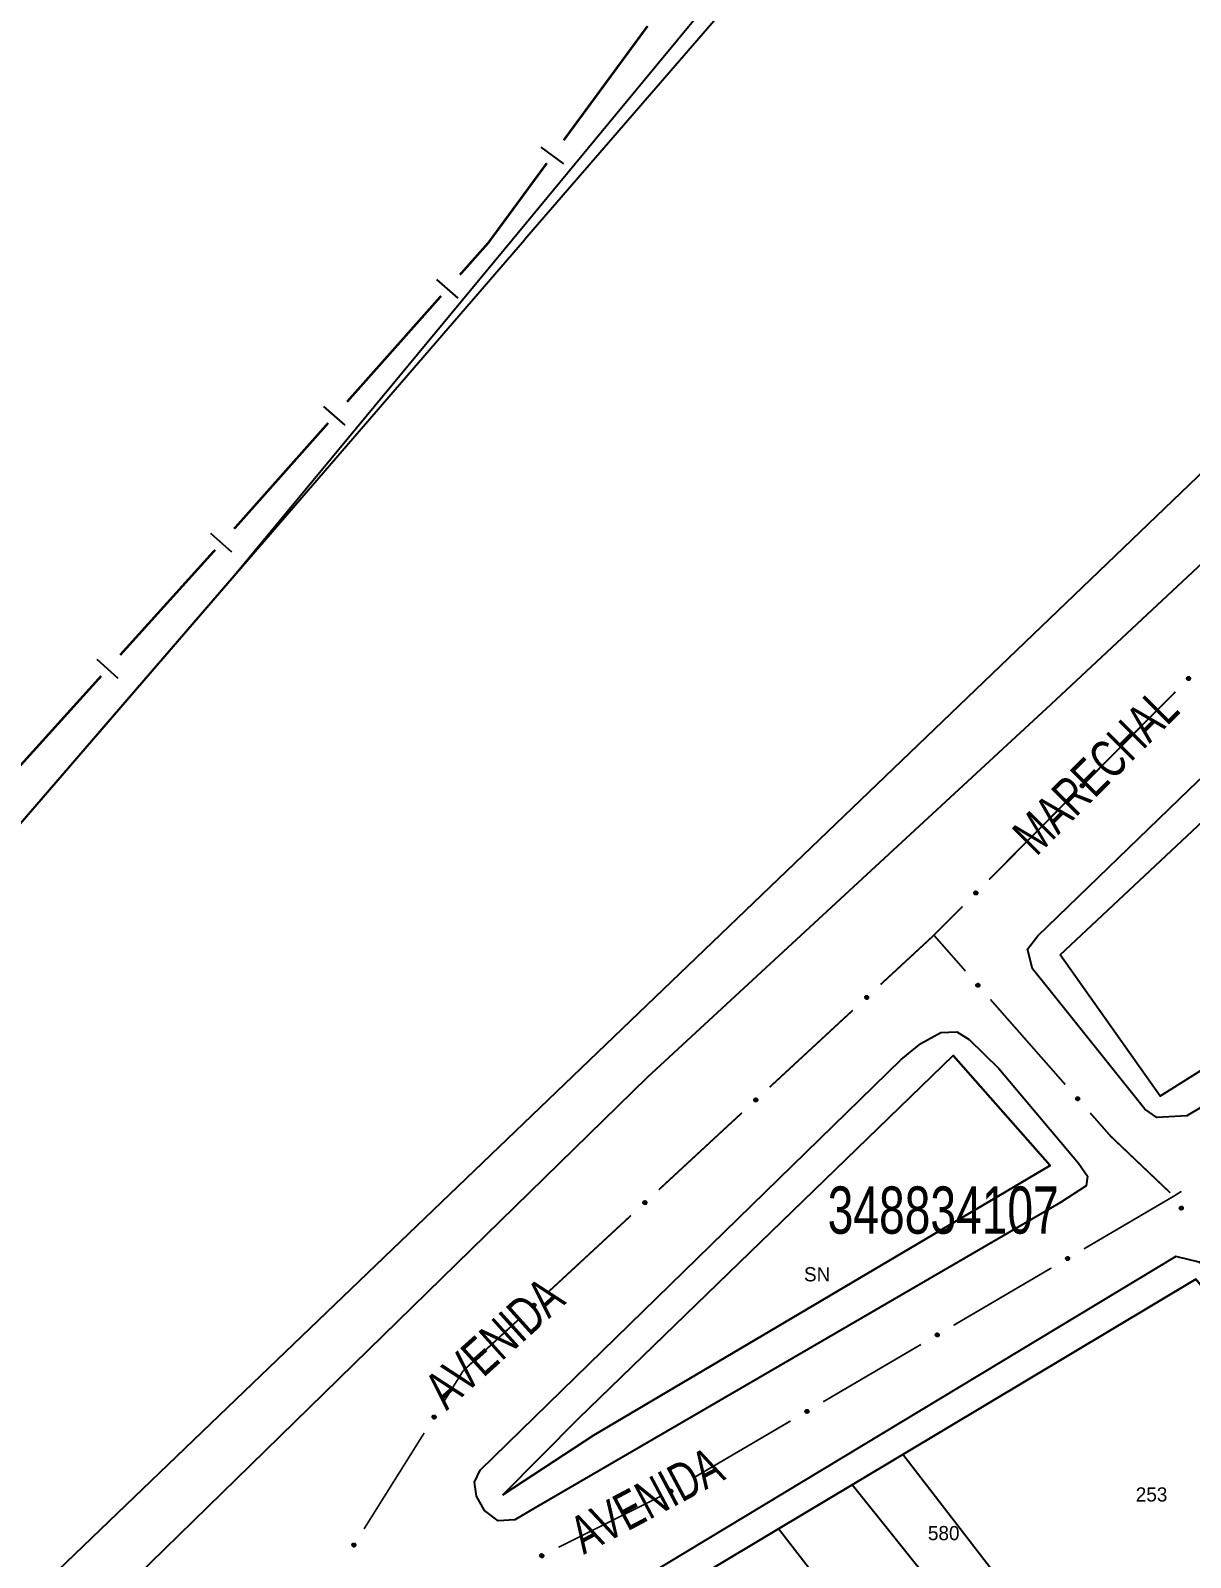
# Model space of a CAD drawing. Extents: x 199577 to 200882, y 4838726 to 4840156.
# Drawn here: x 199978.2 to 200101, y 4839758.1 to 4839919.8 of the extents above; entities that cross this region are included whole.
import ezdxf
from ezdxf.enums import TextEntityAlignment as Align

# ---------------------------------------------------------------- set-up
doc = ezdxf.new("R2010")
doc.units = 0
doc.header["$LTSCALE"] = 1.5
doc.header["$MEASUREMENT"] = 0
for name, color, linetype in [('CD_MALHA_LOTES', 7, 'CONTINUOUS'), ('CD_TXT_QUADRA', 2, 'CONTINUOUS'), ('LM-LIM-SETORES-BAIRROS', 250, 'CONTINUOUS'), ('RU-EMBARC-TRAPICHE', 7, 'CONTINUOUS'), ('RU-QUADRA', 210, 'CONTINUOUS'), ('SV-EIXO-RUA-PAV', 20, 'CONTINUOUS'), ('SV-RUA-PAVIM', 7, 'CONTINUOUS'), ('SV-TXT-RUA-PAV', 7, 'CONTINUOUS'), ('Th_NmrPorta', 1, 'CONTINUOUS')]:
    doc.layers.add(name, color=color, linetype=linetype)
doc.styles.add('ARIAL', font='ARIAL.SHX')

msp = doc.modelspace()

# ---------------------------------------------------------------- linework, layer by layer
at = {"layer": 'CD_MALHA_LOTES', "linetype": 'Continuous', "flags": 128}
for points in [[(200109.35, 4839994.51), (200029.2, 4839897.56)], [(200000, 4839774.82), (200127.91, 4839897.56)], [(200029.2, 4839897.56), (200000, 4839862.24)], [(200087.24, 4839821.88), (200168.02, 4839897.56)], [(200196.53, 4839897.56), (200210.02, 4839877.43), (200097.84, 4839806.9), (200087.24, 4839821.88)], [(200000, 4839862.24), (199937.53, 4839789.94), (199872.75, 4839722.23), (199845.1, 4839695.32)], [(200028.21, 4839764.67), (200036.24, 4839772.77), (200075.93, 4839811.21)], [(200075.93, 4839811.21), (200086.18, 4839799.55)], [(200086.18, 4839799.55), (200037.86, 4839771), (200028.21, 4839764.67)], [(200070.59, 4839768.97), (200101.62, 4839787.54), (200125.3, 4839758.87), (200096.21, 4839735.77)], [(199877.53, 4839658.95), (199894.68, 4839674.47), (199922.61, 4839700.51), (200000, 4839774.82)], [(200065.23, 4839765.76), (200070.59, 4839768.97)], [(200085.25, 4839749.97), (200070.59, 4839768.97)], [(200057.41, 4839761.08), (200065.23, 4839765.76)], [(200078.89, 4839748.69), (200065.23, 4839765.76)], [(200049.41, 4839756.29), (200057.41, 4839761.08)], [(200071.76, 4839742.57), (200057.41, 4839761.08)]]:
    msp.add_lwpolyline(points, dxfattribs=at)
at = {"layer": 'LM-LIM-SETORES-BAIRROS', "const_width": 0.25}
for points in [[(200034.670178, 4839908.131949), (200043.553219, 4839920.218785)], [(200026.68, 4839897.26), (200032.89357, 4839905.714582)], [(200023.685528, 4839893.890657), (200026.342736, 4839896.880514)], [(200026.342736, 4839896.880514), (200026.68, 4839897.26)], [(200011.728091, 4839880.436301), (200021.692621, 4839891.648265)], [(200000, 4839867.24), (200009.735185, 4839878.193908)], [(199999.768593, 4839866.983791), (200000, 4839867.24)], [(199987.703649, 4839853.625755), (199997.757769, 4839864.757452)], [(199975.638704, 4839840.26772), (199985.692825, 4839851.399416)]]:
    msp.add_lwpolyline(points, dxfattribs=at)
at = {"layer": 'LM-LIM-SETORES-BAIRROS'}
for points in [[(200034.694456, 4839905.632067), (200032.277089, 4839907.408675)], [(200023.47812, 4839891.399276), (200021.235727, 4839893.392182)], [(200011.520684, 4839877.944919), (200009.278291, 4839879.937825)], [(199999.541213, 4839864.494153), (199997.314874, 4839866.504977)], [(199987.476269, 4839851.136117), (199985.24993, 4839853.146941)]]:
    msp.add_lwpolyline(points, dxfattribs=at)
at = {"layer": 'RU-EMBARC-TRAPICHE', "linetype": 'Continuous'}
for points in [[(200130.612712, 4840024.220834, 3.11), (200121.37, 4840011.17, 3.11), (200052.88, 4839923.44, 3.21), (200030.53, 4839897.57, 3.21)], [(200000, 4839862.24, 3.21), (200030.53, 4839897.57, 3.21)], [(199780.34, 4839634.06, 3.55), (199832.51, 4839683.07, 3.55), (199872.75, 4839722.23, 3.48), (199937.53, 4839789.94, 3.57), (200000, 4839862.24, 3.57)]]:
    msp.add_polyline3d(points, dxfattribs=at)
at = {"layer": 'RU-QUADRA', "linetype": 'Continuous', "flags": 128}
msp.add_lwpolyline([(199664.32, 4839452.58), (199781.38, 4839565.17), (199877.53, 4839658.95), (199894.68, 4839674.47), (199922.61, 4839700.51), (200000, 4839774.82), (200127.91, 4839897.56), (200162.15, 4839930.41), (200156.67, 4839958.91), (200109.35, 4839994.51), (200029.2, 4839897.56), (200000, 4839862.24), (199937.53, 4839789.94), (199872.75, 4839722.23), (199845.1, 4839695.32), (199780.34, 4839634.06), (199772.91, 4839627.43), (199767.28, 4839621.55), (199762.32, 4839626.7), (199710.63, 4839577.87), (199702.93, 4839570.4), (199652.38, 4839522)], dxfattribs=at)
for points in [[(200087.24, 4839821.88), (200168.02, 4839897.56), (200185.54, 4839913.97), (200196.53, 4839897.56), (200210.02, 4839877.43), (200097.84, 4839806.9)], [(200028.21, 4839764.67), (200037.86, 4839771), (200086.18, 4839799.55), (200075.93, 4839811.21), (200036.24, 4839772.77)], [(200000, 4839718.35), (200016.29, 4839698.25), (200029.09, 4839682.46), (200041.25, 4839692.12), (200049.28, 4839698.49), (200058.94, 4839706.16), (200073.68, 4839717.88), (200084.34, 4839726.34), (200088.43, 4839729.59), (200091.94, 4839732.38), (200096.21, 4839735.77), (200125.3, 4839758.87), (200101.62, 4839787.54), (200070.59, 4839768.97), (200065.23, 4839765.76), (200057.41, 4839761.08), (200049.41, 4839756.29), (200040.39, 4839750.89), (200030.14, 4839744.76), (200019.82, 4839738.58), (200011.03, 4839733.32), (200002.78, 4839728.38), (200000, 4839726.72), (199995.43, 4839723.98)]]:
    msp.add_lwpolyline(points, close=True, dxfattribs=at)
at = {"layer": 'SV-EIXO-RUA-PAV', "const_width": 0.18}
for points in [[(200090.996029, 4839841.201143), (200099.447886, 4839849.719719)], [(200079.726888, 4839829.843043), (200088.178744, 4839838.361618)], [(200073.88, 4839823.95), (200076.909602, 4839827.003518)], [(200073.367235, 4839823.47561), (200073.88, 4839823.95)], [(200073.918418, 4839823.906308), (200073.88, 4839823.95)], [(200077.220046, 4839820.151411), (200073.918418, 4839823.906308)], [(200068.22895, 4839818.721872), (200073.367235, 4839823.47561)], [(200056.484299, 4839807.856184), (200065.292787, 4839816.00545)], [(200087.785257, 4839808.135741), (200079.861349, 4839817.147494)], [(200044.739647, 4839796.990497), (200053.548136, 4839805.139762)], [(200092.6, 4839802.66), (200090.42656, 4839805.131824)], [(200093.113533, 4839802.171837), (200092.6, 4839802.66)], [(200098.911794, 4839796.660016), (200093.113533, 4839802.171837)], [(200099.28, 4839796.31), (200089.761701, 4839790.728028)], [(200100.095628, 4839796.826983), (200099.28, 4839796.31)], [(200032.994996, 4839786.124809), (200041.803485, 4839794.274075)], [(200086.31127, 4839788.704535), (200075.959976, 4839782.634056)], [(200024.04, 4839777.84), (200030.058833, 4839783.408387)], [(200072.509545, 4839780.610563), (200062.158251, 4839774.540084)], [(200022.020923, 4839774.620305), (200023.614759, 4839777.161896)], [(200023.614759, 4839777.161896), (200024.04, 4839777.84)], [(200058.70782, 4839772.516591), (200048.356526, 4839766.446112)], [(200013.520461, 4839761.065152), (200019.895808, 4839771.231517)], [(200044.865375, 4839764.497687), (200034.132248, 4839759.131124)]]:
    msp.add_lwpolyline(points, dxfattribs=at)
at = {"layer": 'SV-EIXO-RUA-PAV'}
for points in [[(200100.677187, 4839851.115017), (200100.676302, 4839851.163917), (200100.685541, 4839851.206126), (200100.703379, 4839851.239112), (200100.726742, 4839851.264151), (200100.753529, 4839851.287075), (200100.785635, 4839851.304228), (200100.825487, 4839851.315373), (200100.874534, 4839851.316606), (200100.917151, 4839851.3043), (200100.950426, 4839851.288542), (200100.977938, 4839851.265683), (200100.999771, 4839851.239287), (200101.016486, 4839851.205348), (200101.027386, 4839851.164852), (200101.027432, 4839851.115503), (200101.018091, 4839851.074185), (200100.999999, 4839851.042732), (200100.976843, 4839851.01522), (200100.949215, 4839850.992144), (200100.917602, 4839850.975487), (200100.876809, 4839850.964586), (200100.828101, 4839850.965186), (200100.786785, 4839850.974033), (200100.755087, 4839850.991678), (200100.728513, 4839851.015085), (200100.705194, 4839851.041672), (200100.686607, 4839851.073228), (200100.677187, 4839851.115017)], [(200089.408045, 4839839.756917), (200089.40716, 4839839.805817), (200089.416399, 4839839.848026), (200089.434237, 4839839.881012), (200089.4576, 4839839.906051), (200089.484388, 4839839.928974), (200089.516494, 4839839.946128), (200089.556345, 4839839.957273), (200089.605393, 4839839.958505), (200089.648009, 4839839.946199), (200089.681284, 4839839.930441), (200089.708796, 4839839.907583), (200089.730629, 4839839.881187), (200089.747344, 4839839.847248), (200089.758245, 4839839.806752), (200089.75829, 4839839.757403), (200089.748949, 4839839.716085), (200089.730858, 4839839.684632), (200089.707702, 4839839.657119), (200089.680074, 4839839.634044), (200089.64846, 4839839.617387), (200089.607668, 4839839.606486), (200089.558959, 4839839.607086), (200089.517643, 4839839.615932), (200089.485945, 4839839.633577), (200089.459371, 4839839.656984), (200089.436052, 4839839.683572), (200089.417466, 4839839.715128), (200089.408045, 4839839.756917)], [(200078.138904, 4839828.398816), (200078.138018, 4839828.447717), (200078.147257, 4839828.489925), (200078.165095, 4839828.522911), (200078.188459, 4839828.54795), (200078.215246, 4839828.570874), (200078.247352, 4839828.588028), (200078.287203, 4839828.599173), (200078.336251, 4839828.600405), (200078.378867, 4839828.588099), (200078.412142, 4839828.572341), (200078.439654, 4839828.549482), (200078.461487, 4839828.523087), (200078.478203, 4839828.489147), (200078.489103, 4839828.448652), (200078.489148, 4839828.399302), (200078.479807, 4839828.357984), (200078.461716, 4839828.326532), (200078.43856, 4839828.299019), (200078.410932, 4839828.275943), (200078.379319, 4839828.259287), (200078.338526, 4839828.248385), (200078.289818, 4839828.248986), (200078.248502, 4839828.257832), (200078.216803, 4839828.275477), (200078.19023, 4839828.298884), (200078.166911, 4839828.325472), (200078.148324, 4839828.357028), (200078.138904, 4839828.398816)], [(200066.580645, 4839817.34689), (200066.581852, 4839817.395784), (200066.592888, 4839817.437558), (200066.61212, 4839817.469751), (200066.636533, 4839817.493768), (200066.664277, 4839817.515525), (200066.697087, 4839817.531289), (200066.737379, 4839817.54072), (200066.786434, 4839817.539853), (200066.828485, 4839817.525736), (200066.861056, 4839817.508569), (200066.887565, 4839817.484554), (200066.908249, 4839817.457249), (200066.923497, 4839817.422626), (200066.932655, 4839817.381701), (200066.93059, 4839817.332395), (200066.91949, 4839817.291514), (200066.90007, 4839817.260864), (200066.875758, 4839817.234367), (200066.847169, 4839817.212494), (200066.814872, 4839817.197205), (200066.77365, 4839817.188058), (200066.725012, 4839817.190741), (200066.684112, 4839817.201347), (200066.653197, 4839817.220332), (200066.62765, 4839817.244854), (200066.605489, 4839817.272415), (200066.588269, 4839817.304737), (200066.580645, 4839817.34689)], [(200078.552905, 4839818.468862), (200078.504058, 4839818.471305), (200078.462576, 4839818.483394), (200078.43088, 4839818.503435), (200078.407488, 4839818.528447), (200078.386439, 4839818.556732), (200078.37151, 4839818.58993), (200078.363101, 4839818.630448), (200078.365208, 4839818.679465), (200078.380385, 4839818.721146), (200078.39837, 4839818.753272), (200078.423047, 4839818.779165), (200078.450867, 4839818.799152), (200078.485864, 4839818.81352), (200078.527008, 4839818.82164), (200078.576246, 4839818.818329), (200078.616833, 4839818.806199), (200078.646982, 4839818.78601), (200078.672856, 4839818.761036), (200078.693999, 4839818.731902), (200078.708466, 4839818.699229), (200078.716567, 4839818.657789), (200078.712655, 4839818.609234), (200078.701019, 4839818.568616), (200078.681258, 4839818.538191), (200078.656098, 4839818.513272), (200078.627985, 4839818.491815), (200078.595238, 4839818.475418), (200078.552905, 4839818.468862)], [(200054.835994, 4839806.481203), (200054.837201, 4839806.530096), (200054.848236, 4839806.571871), (200054.867469, 4839806.604064), (200054.891882, 4839806.62808), (200054.919625, 4839806.649837), (200054.952436, 4839806.665602), (200054.992728, 4839806.675032), (200055.041783, 4839806.674166), (200055.083834, 4839806.660048), (200055.116405, 4839806.642881), (200055.142913, 4839806.618866), (200055.163598, 4839806.591561), (200055.178846, 4839806.556938), (200055.188004, 4839806.516013), (200055.185939, 4839806.466707), (200055.174839, 4839806.425826), (200055.155419, 4839806.395176), (200055.131107, 4839806.368679), (200055.102517, 4839806.346806), (200055.070221, 4839806.331517), (200055.028999, 4839806.322371), (200054.980361, 4839806.325054), (200054.939461, 4839806.335659), (200054.908546, 4839806.354644), (200054.882998, 4839806.379166), (200054.860838, 4839806.406727), (200054.843618, 4839806.439049), (200054.835994, 4839806.481203)], [(200089.118116, 4839806.453192), (200089.069269, 4839806.455636), (200089.027787, 4839806.467724), (200088.99609, 4839806.487765), (200088.972699, 4839806.512777), (200088.95165, 4839806.541062), (200088.936721, 4839806.574261), (200088.928312, 4839806.614778), (200088.930419, 4839806.663796), (200088.945595, 4839806.705476), (200088.96358, 4839806.737602), (200088.988258, 4839806.763495), (200089.016077, 4839806.783483), (200089.051075, 4839806.79785), (200089.092219, 4839806.805971), (200089.141457, 4839806.802659), (200089.182043, 4839806.790529), (200089.212193, 4839806.77034), (200089.238067, 4839806.745366), (200089.259209, 4839806.716232), (200089.273677, 4839806.683559), (200089.281778, 4839806.642119), (200089.277866, 4839806.593565), (200089.26623, 4839806.552946), (200089.246469, 4839806.522521), (200089.221309, 4839806.497602), (200089.193196, 4839806.476145), (200089.160449, 4839806.459748), (200089.118116, 4839806.453192)], [(200043.091342, 4839795.615515), (200043.09255, 4839795.664408), (200043.103585, 4839795.706183), (200043.122818, 4839795.738376), (200043.147231, 4839795.762393), (200043.174974, 4839795.78415), (200043.207785, 4839795.799914), (200043.248076, 4839795.809345), (200043.297132, 4839795.808478), (200043.339183, 4839795.79436), (200043.371753, 4839795.777194), (200043.398262, 4839795.753179), (200043.418947, 4839795.725874), (200043.434195, 4839795.69125), (200043.443353, 4839795.650325), (200043.441288, 4839795.601019), (200043.430188, 4839795.560139), (200043.410767, 4839795.529489), (200043.386456, 4839795.502991), (200043.357866, 4839795.481119), (200043.325569, 4839795.46583), (200043.284348, 4839795.456683), (200043.23571, 4839795.459366), (200043.19481, 4839795.469972), (200043.163895, 4839795.488956), (200043.138347, 4839795.513479), (200043.116187, 4839795.541039), (200043.098967, 4839795.573362), (200043.091342, 4839795.615515)], [(200100.068321, 4839794.872626), (200100.020411, 4839794.882457), (200099.981245, 4839794.900703), (200099.952958, 4839794.925323), (200099.933635, 4839794.953597), (200099.917124, 4839794.984749), (200099.907408, 4839795.019829), (200099.905248, 4839795.061154), (200099.914772, 4839795.109283), (200099.9361, 4839795.148177), (200099.958754, 4839795.1772), (200099.987076, 4839795.199047), (200100.017608, 4839795.214579), (200100.054381, 4839795.223467), (200100.096281, 4839795.225247), (200100.144445, 4839795.214498), (200100.18272, 4839795.196347), (200100.209455, 4839795.171815), (200100.231237, 4839795.143203), (200100.247712, 4839795.111197), (200100.257052, 4839795.076706), (200100.258768, 4839795.034517), (200100.247529, 4839794.987119), (200100.229862, 4839794.948738), (200100.205711, 4839794.921665), (200100.177059, 4839794.900854), (200100.146015, 4839794.883915), (200100.111158, 4839794.872679), (200100.068321, 4839794.872626)], [(200088.216113, 4839789.694009), (200088.204447, 4839789.646512), (200088.184709, 4839789.608077), (200088.159019, 4839789.580758), (200088.130024, 4839789.562536), (200088.09826, 4839789.547235), (200088.062832, 4839789.538874), (200088.021455, 4839789.538305), (200087.973727, 4839789.549672), (200087.935682, 4839789.57248), (200087.907551, 4839789.596233), (200087.88681, 4839789.625374), (200087.872463, 4839789.65648), (200087.864995, 4839789.693568), (200087.864827, 4839789.735505), (200087.877419, 4839789.78322), (200087.897029, 4839789.820769), (200087.922571, 4839789.846541), (200087.951999, 4839789.867207), (200087.984615, 4839789.88244), (200088.019439, 4839789.890446), (200088.061663, 4839789.890539), (200088.108594, 4839789.877487), (200088.146268, 4839789.858357), (200088.172391, 4839789.833183), (200088.192085, 4839789.803752), (200088.207819, 4839789.77208), (200088.217706, 4839789.736817), (200088.216113, 4839789.694009)], [(200031.346691, 4839784.749827), (200031.347898, 4839784.798721), (200031.358934, 4839784.840496), (200031.378167, 4839784.872689), (200031.40258, 4839784.896705), (200031.430323, 4839784.918462), (200031.463133, 4839784.934227), (200031.503425, 4839784.943657), (200031.552481, 4839784.94279), (200031.594532, 4839784.928673), (200031.627102, 4839784.911506), (200031.653611, 4839784.887491), (200031.674295, 4839784.860186), (200031.689544, 4839784.825563), (200031.698702, 4839784.784638), (200031.696636, 4839784.735332), (200031.685536, 4839784.694451), (200031.666116, 4839784.663801), (200031.641805, 4839784.637304), (200031.613215, 4839784.615431), (200031.580918, 4839784.600142), (200031.539696, 4839784.590995), (200031.491058, 4839784.593679), (200031.450159, 4839784.604284), (200031.419244, 4839784.623269), (200031.393696, 4839784.647791), (200031.371535, 4839784.675352), (200031.354315, 4839784.707674), (200031.346691, 4839784.749827)], [(200074.414387, 4839781.600037), (200074.402722, 4839781.55254), (200074.382984, 4839781.514105), (200074.357294, 4839781.486785), (200074.328299, 4839781.468564), (200074.296535, 4839781.453263), (200074.261107, 4839781.444902), (200074.21973, 4839781.444333), (200074.172002, 4839781.4557), (200074.133957, 4839781.478508), (200074.105826, 4839781.502261), (200074.085085, 4839781.531402), (200074.070738, 4839781.562508), (200074.06327, 4839781.599596), (200074.063102, 4839781.641533), (200074.075694, 4839781.689248), (200074.095303, 4839781.726797), (200074.120845, 4839781.752569), (200074.150274, 4839781.773235), (200074.18289, 4839781.788467), (200074.217714, 4839781.796474), (200074.259938, 4839781.796567), (200074.306869, 4839781.783515), (200074.344542, 4839781.764384), (200074.370666, 4839781.739211), (200074.39036, 4839781.70978), (200074.406094, 4839781.678108), (200074.415981, 4839781.642845), (200074.414387, 4839781.600037)], [(200020.788771, 4839772.862668), (200020.777171, 4839772.910181), (200020.776917, 4839772.953388), (200020.787078, 4839772.989486), (200020.804374, 4839773.019043), (200020.825474, 4839773.047289), (200020.853031, 4839773.071073), (200020.889463, 4839773.090696), (200020.937043, 4839773.102667), (200020.981322, 4839773.100018), (200021.017245, 4839773.09195), (200021.049104, 4839773.075689), (200021.0762, 4839773.054731), (200021.099959, 4839773.02529), (200021.119484, 4839772.988175), (200021.130363, 4839772.94004), (200021.130322, 4839772.89768), (200021.119577, 4839772.863022), (200021.103027, 4839772.831097), (200021.081139, 4839772.802518), (200021.053954, 4839772.779327), (200021.01655, 4839772.759736), (200020.968899, 4839772.749627), (200020.926649, 4839772.749187), (200020.891849, 4839772.759442), (200020.860785, 4839772.776443), (200020.832198, 4839772.797262), (200020.807136, 4839772.823968), (200020.788771, 4839772.862668)], [(200060.612662, 4839773.506065), (200060.600997, 4839773.458568), (200060.581259, 4839773.420132), (200060.555569, 4839773.392813), (200060.526573, 4839773.374592), (200060.49481, 4839773.359291), (200060.459381, 4839773.35093), (200060.418005, 4839773.35036), (200060.370277, 4839773.361728), (200060.332232, 4839773.384536), (200060.304101, 4839773.408288), (200060.28336, 4839773.43743), (200060.269013, 4839773.468536), (200060.261545, 4839773.505624), (200060.261377, 4839773.54756), (200060.273969, 4839773.595276), (200060.293578, 4839773.632825), (200060.31912, 4839773.658597), (200060.348549, 4839773.679263), (200060.381165, 4839773.694495), (200060.415989, 4839773.702502), (200060.458213, 4839773.702595), (200060.505144, 4839773.689543), (200060.542817, 4839773.670412), (200060.568941, 4839773.645239), (200060.588635, 4839773.615808), (200060.604369, 4839773.584136), (200060.614256, 4839773.548873), (200060.612662, 4839773.506065)], [(200046.187741, 4839765.035797), (200046.172934, 4839764.989184), (200046.150676, 4839764.95215), (200046.123222, 4839764.926605), (200046.093075, 4839764.910358), (200046.060361, 4839764.89721), (200046.024455, 4839764.891231), (200045.983132, 4839764.893422), (200045.936269, 4839764.907947), (200045.89983, 4839764.933242), (200045.873346, 4839764.958818), (200045.854594, 4839764.989278), (200045.842354, 4839765.021271), (200045.837376, 4839765.058775), (200045.840006, 4839765.100629), (200045.855752, 4839765.147399), (200045.877822, 4839765.183556), (200045.905026, 4839765.207567), (200045.935768, 4839765.226225), (200045.969327, 4839765.239248), (200046.004607, 4839765.244914), (200046.046744, 4839765.24219), (200046.092699, 4839765.226037), (200046.129013, 4839765.204437), (200046.1534, 4839765.177577), (200046.171087, 4839765.146898), (200046.184673, 4839765.114247), (200046.192187, 4839765.078403), (200046.187741, 4839765.035797)], [(200012.288309, 4839759.307516), (200012.27671, 4839759.355029), (200012.276456, 4839759.398236), (200012.286616, 4839759.434334), (200012.303912, 4839759.463891), (200012.325013, 4839759.492137), (200012.35257, 4839759.515921), (200012.389002, 4839759.535544), (200012.436582, 4839759.547514), (200012.480861, 4839759.544865), (200012.516783, 4839759.536798), (200012.548643, 4839759.520537), (200012.575738, 4839759.499579), (200012.599497, 4839759.470138), (200012.619023, 4839759.433023), (200012.629902, 4839759.384888), (200012.62986, 4839759.342527), (200012.619116, 4839759.30787), (200012.602565, 4839759.275944), (200012.580678, 4839759.247366), (200012.553493, 4839759.224175), (200012.516089, 4839759.204583), (200012.468437, 4839759.194475), (200012.426187, 4839759.194034), (200012.391388, 4839759.204289), (200012.360324, 4839759.221291), (200012.331736, 4839759.24211), (200012.306675, 4839759.268815), (200012.288309, 4839759.307516)], [(200032.521135, 4839758.202494), (200032.506328, 4839758.155881), (200032.48407, 4839758.118847), (200032.456616, 4839758.093302), (200032.426469, 4839758.077055), (200032.393755, 4839758.063907), (200032.357849, 4839758.057927), (200032.316526, 4839758.060119), (200032.269663, 4839758.074644), (200032.233224, 4839758.099939), (200032.20674, 4839758.125515), (200032.187988, 4839758.155975), (200032.175748, 4839758.187968), (200032.17077, 4839758.225472), (200032.1734, 4839758.267326), (200032.189146, 4839758.314096), (200032.211216, 4839758.350253), (200032.23842, 4839758.374264), (200032.269162, 4839758.392922), (200032.302721, 4839758.405945), (200032.338001, 4839758.411611), (200032.380138, 4839758.408887), (200032.426093, 4839758.392734), (200032.462407, 4839758.371134), (200032.486794, 4839758.344274), (200032.504481, 4839758.313595), (200032.518067, 4839758.280944), (200032.525581, 4839758.2451), (200032.521135, 4839758.202494)]]:
    msp.add_lwpolyline(points, close=True, dxfattribs=at)
for points in [[(200100.676302, 4839851.163917), (200100.785635, 4839851.304228)], [(200100.677187, 4839851.115017), (200100.825487, 4839851.315373)], [(200100.677787, 4839851.141673), (200100.800651, 4839851.304254)], [(200100.681465, 4839851.188001), (200100.764048, 4839851.288672)], [(200100.683766, 4839851.093453), (200100.848864, 4839851.312163)], [(200100.685541, 4839851.206126), (200100.753529, 4839851.287075)], [(200100.686607, 4839851.073228), (200100.874534, 4839851.316606)], [(200100.699333, 4839851.060709), (200100.892301, 4839851.307509)], [(200100.705194, 4839851.041672), (200100.917151, 4839851.3043)], [(200100.718744, 4839851.031839), (200100.929019, 4839851.294145)], [(200100.728513, 4839851.015085), (200100.950426, 4839851.288542)], [(200100.743936, 4839851.004921), (200100.964798, 4839851.274024)], [(200100.755087, 4839850.991678), (200100.977938, 4839851.265683)], [(200100.773926, 4839850.984777), (200100.987085, 4839851.24999)], [(200100.786785, 4839850.974033), (200100.999771, 4839851.239287)], [(200100.809683, 4839850.970445), (200101.005542, 4839851.218221)], [(200100.828101, 4839850.965186), (200101.016486, 4839851.205348)], [(200100.854074, 4839850.968689), (200101.020155, 4839851.182579)], [(200100.876809, 4839850.964586), (200101.027386, 4839851.164852)], [(200100.899395, 4839850.975622), (200101.022275, 4839851.134344)], [(200100.917602, 4839850.975487), (200101.027432, 4839851.115503)], [(200100.936014, 4839850.987344), (200101.01859, 4839851.089945)], [(200100.949215, 4839850.992144), (200101.018091, 4839851.074185)], [(200089.40716, 4839839.805817), (200089.516494, 4839839.946128)], [(200089.408045, 4839839.756917), (200089.556345, 4839839.957273)], [(200089.408645, 4839839.783573), (200089.53151, 4839839.946154)], [(200089.412323, 4839839.829901), (200089.494906, 4839839.930572)], [(200089.414624, 4839839.735353), (200089.579722, 4839839.954062)], [(200089.416399, 4839839.848026), (200089.484388, 4839839.928974)], [(200089.417466, 4839839.715128), (200089.605393, 4839839.958505)], [(200089.430191, 4839839.702608), (200089.62316, 4839839.949409)], [(200089.436052, 4839839.683572), (200089.648009, 4839839.946199)], [(200089.449602, 4839839.673738), (200089.659877, 4839839.936045)], [(200089.459371, 4839839.656984), (200089.681284, 4839839.930441)], [(200089.474794, 4839839.646821), (200089.695657, 4839839.915923)], [(200089.485945, 4839839.633577), (200089.708796, 4839839.907583)], [(200089.504784, 4839839.626677), (200089.717943, 4839839.891889)], [(200089.517643, 4839839.615932), (200089.730629, 4839839.881187)], [(200089.540541, 4839839.612344), (200089.7364, 4839839.860121)], [(200089.558959, 4839839.607086), (200089.747344, 4839839.847248)], [(200089.584932, 4839839.610589), (200089.751014, 4839839.824478)], [(200089.607668, 4839839.606486), (200089.758245, 4839839.806752)], [(200089.630254, 4839839.617521), (200089.753133, 4839839.776243)], [(200089.64846, 4839839.617387), (200089.75829, 4839839.757403)], [(200089.666873, 4839839.629244), (200089.749448, 4839839.731845)], [(200089.680074, 4839839.634044), (200089.748949, 4839839.716085)], [(200078.138018, 4839828.447717), (200078.247352, 4839828.588028)], [(200078.138904, 4839828.398816), (200078.287203, 4839828.599173)], [(200078.139504, 4839828.425472), (200078.262368, 4839828.588054)], [(200078.143181, 4839828.471801), (200078.225764, 4839828.572472)], [(200078.145482, 4839828.377252), (200078.31058, 4839828.595962)], [(200078.147257, 4839828.489925), (200078.215246, 4839828.570874)], [(200078.148324, 4839828.357028), (200078.336251, 4839828.600405)], [(200078.161049, 4839828.344508), (200078.354018, 4839828.591309)], [(200078.166911, 4839828.325472), (200078.378867, 4839828.588099)], [(200078.18046, 4839828.315638), (200078.390735, 4839828.577945)], [(200078.19023, 4839828.298884), (200078.412142, 4839828.572341)], [(200078.205653, 4839828.288721), (200078.426515, 4839828.557823)], [(200078.216803, 4839828.275477), (200078.439654, 4839828.549482)], [(200078.235643, 4839828.268576), (200078.448801, 4839828.533789)], [(200078.248502, 4839828.257832), (200078.461487, 4839828.523087)], [(200078.271399, 4839828.254244), (200078.467259, 4839828.502021)], [(200078.289818, 4839828.248986), (200078.478203, 4839828.489147)], [(200078.31579, 4839828.252489), (200078.481872, 4839828.466378)], [(200078.338526, 4839828.248385), (200078.489103, 4839828.448652)], [(200078.361112, 4839828.259421), (200078.483991, 4839828.418143)], [(200078.379319, 4839828.259287), (200078.489148, 4839828.399302)], [(200078.397731, 4839828.271143), (200078.480306, 4839828.373744)], [(200078.410932, 4839828.275943), (200078.479807, 4839828.357984)], [(200066.580645, 4839817.34689), (200066.737379, 4839817.54072)], [(200066.581852, 4839817.395784), (200066.697087, 4839817.531289)], [(200066.582385, 4839817.373496), (200066.712091, 4839817.530673)], [(200066.586295, 4839817.325064), (200066.760597, 4839817.536512)], [(200066.58804, 4839817.419625), (200066.674854, 4839817.516671)], [(200066.588269, 4839817.304737), (200066.786434, 4839817.539853)], [(200066.592888, 4839817.437558), (200066.664277, 4839817.515525)], [(200066.600447, 4839817.291684), (200066.803796, 4839817.530005)], [(200066.605489, 4839817.272415), (200066.828485, 4839817.525736)], [(200066.618606, 4839817.26201), (200066.839908, 4839817.515083)], [(200066.62765, 4839817.244854), (200066.861056, 4839817.508569)], [(200066.642624, 4839817.23404), (200066.874794, 4839817.493449)], [(200066.653197, 4839817.220332), (200066.887565, 4839817.484554)], [(200066.671725, 4839817.212631), (200066.896032, 4839817.468484)], [(200066.684112, 4839817.201347), (200066.908249, 4839817.457249)], [(200066.706835, 4839817.196783), (200066.913114, 4839817.435955)], [(200066.725012, 4839817.190741), (200066.923497, 4839817.422626)], [(200078.552905, 4839818.468862), (200078.363101, 4839818.630448)], [(200078.595238, 4839818.475418), (200078.365208, 4839818.679465)], [(200078.574867, 4839818.473959), (200078.367895, 4839818.653552)], [(200078.504058, 4839818.471305), (200078.37151, 4839818.58993)], [(200078.526352, 4839818.471274), (200078.372505, 4839818.604913)], [(200078.608595, 4839818.487262), (200078.375492, 4839818.696572)], [(200078.627985, 4839818.491815), (200078.380385, 4839818.721146)], [(200078.480381, 4839818.478094), (200078.385561, 4839818.567334)], [(200078.462576, 4839818.483394), (200078.386439, 4839818.556732)], [(200078.638718, 4839818.504664), (200078.391323, 4839818.732296)], [(200078.656098, 4839818.513272), (200078.39837, 4839818.753272)], [(200078.667287, 4839818.527967), (200078.413832, 4839818.766624)], [(200078.681258, 4839818.538191), (200078.423047, 4839818.779165)], [(200078.689424, 4839818.556518), (200078.439326, 4839818.787224)], [(200078.701019, 4839818.568616), (200078.450867, 4839818.799152)], [(200078.706156, 4839818.591216), (200078.472276, 4839818.803477)], [(200078.712655, 4839818.609234), (200078.485864, 4839818.81352)], [(200078.710927, 4839818.635385), (200078.508831, 4839818.815632)], [(200078.716567, 4839818.657789), (200078.527008, 4839818.82164)], [(200078.707094, 4839818.681073), (200078.557098, 4839818.814465)], [(200078.708466, 4839818.699229), (200078.576246, 4839818.818329)], [(200078.697889, 4839818.718405), (200078.601143, 4839818.807769)], [(200078.693999, 4839818.731902), (200078.616833, 4839818.806199)], [(200066.751111, 4839817.19313), (200066.926189, 4839817.39972)], [(200066.77365, 4839817.188058), (200066.932655, 4839817.381701)], [(200066.796687, 4839817.198118), (200066.926243, 4839817.351438)], [(200066.814872, 4839817.197205), (200066.93059, 4839817.332395)], [(200066.833774, 4839817.208263), (200066.920663, 4839817.307238)], [(200066.847169, 4839817.212494), (200066.91949, 4839817.291514)], [(200054.835994, 4839806.481203), (200054.992728, 4839806.675032)], [(200054.837201, 4839806.530096), (200054.952436, 4839806.665602)], [(200054.837733, 4839806.507808), (200054.967439, 4839806.664986)], [(200054.841644, 4839806.459377), (200055.015946, 4839806.670825)], [(200054.843389, 4839806.553937), (200054.930202, 4839806.650984)], [(200054.843618, 4839806.439049), (200055.041783, 4839806.674166)], [(200054.848236, 4839806.571871), (200054.919625, 4839806.649837)], [(200054.855796, 4839806.425997), (200055.059145, 4839806.664317)], [(200054.860838, 4839806.406727), (200055.083834, 4839806.660048)], [(200054.873954, 4839806.396323), (200055.095257, 4839806.649395)], [(200054.882998, 4839806.379166), (200055.116405, 4839806.642881)], [(200054.897972, 4839806.368353), (200055.130143, 4839806.627762)], [(200054.908546, 4839806.354644), (200055.142913, 4839806.618866)], [(200054.927073, 4839806.346944), (200055.151381, 4839806.602796)], [(200054.939461, 4839806.335659), (200055.163598, 4839806.591561)], [(200054.962184, 4839806.331095), (200055.168463, 4839806.570268)], [(200054.980361, 4839806.325054), (200055.178846, 4839806.556938)], [(200055.006459, 4839806.327443), (200055.181538, 4839806.534032)], [(200055.028999, 4839806.322371), (200055.188004, 4839806.516013)], [(200055.052036, 4839806.33243), (200055.181592, 4839806.485751)], [(200055.070221, 4839806.331517), (200055.185939, 4839806.466707)], [(200055.089123, 4839806.342575), (200055.176012, 4839806.44155)], [(200055.102517, 4839806.346806), (200055.174839, 4839806.425826)], [(200089.118116, 4839806.453192), (200088.928312, 4839806.614778)], [(200089.160449, 4839806.459748), (200088.930419, 4839806.663796)], [(200089.140078, 4839806.458289), (200088.933105, 4839806.637882)], [(200089.069269, 4839806.455636), (200088.936721, 4839806.574261)], [(200089.091563, 4839806.455604), (200088.937716, 4839806.589244)], [(200089.173805, 4839806.471592), (200088.940703, 4839806.680903)], [(200089.193196, 4839806.476145), (200088.945595, 4839806.705476)], [(200089.045592, 4839806.462425), (200088.950772, 4839806.551665)], [(200089.027787, 4839806.467724), (200088.95165, 4839806.541062)], [(200089.203929, 4839806.488994), (200088.956534, 4839806.716626)], [(200089.221309, 4839806.497602), (200088.96358, 4839806.737602)], [(200089.232497, 4839806.512297), (200088.979043, 4839806.750954)], [(200089.246469, 4839806.522521), (200088.988258, 4839806.763495)], [(200089.254635, 4839806.540848), (200089.004537, 4839806.771554)], [(200089.26623, 4839806.552946), (200089.016077, 4839806.783483)], [(200089.271367, 4839806.575547), (200089.037487, 4839806.787807)], [(200089.277866, 4839806.593565), (200089.051075, 4839806.79785)], [(200089.276138, 4839806.619715), (200089.074041, 4839806.799962)], [(200089.281778, 4839806.642119), (200089.092219, 4839806.805971)], [(200089.272304, 4839806.665404), (200089.122309, 4839806.798795)], [(200089.273677, 4839806.683559), (200089.141457, 4839806.802659)], [(200089.2631, 4839806.702735), (200089.166354, 4839806.792099)], [(200089.259209, 4839806.716232), (200089.182043, 4839806.790529)], [(200043.091342, 4839795.615515), (200043.248076, 4839795.809345)], [(200043.09255, 4839795.664408), (200043.207785, 4839795.799914)], [(200043.093082, 4839795.642121), (200043.222788, 4839795.799298)], [(200043.096993, 4839795.593689), (200043.271295, 4839795.805137)], [(200043.098738, 4839795.688249), (200043.185551, 4839795.785296)], [(200043.098967, 4839795.573362), (200043.297132, 4839795.808478)], [(200043.103585, 4839795.706183), (200043.174974, 4839795.78415)], [(200043.111145, 4839795.560309), (200043.314493, 4839795.79863)], [(200043.116187, 4839795.541039), (200043.339183, 4839795.79436)], [(200043.129303, 4839795.530635), (200043.350606, 4839795.783708)], [(200043.138347, 4839795.513479), (200043.371753, 4839795.777194)], [(200043.153321, 4839795.502665), (200043.385492, 4839795.762074)], [(200043.163895, 4839795.488956), (200043.398262, 4839795.753179)], [(200043.182422, 4839795.481256), (200043.40673, 4839795.737109)], [(200043.19481, 4839795.469972), (200043.418947, 4839795.725874)], [(200043.217533, 4839795.465407), (200043.423811, 4839795.70458)], [(200043.23571, 4839795.459366), (200043.434195, 4839795.69125)], [(200043.261808, 4839795.461755), (200043.436887, 4839795.668345)], [(200043.284348, 4839795.456683), (200043.443353, 4839795.650325)], [(200043.307385, 4839795.466743), (200043.436941, 4839795.620063)], [(200043.325569, 4839795.46583), (200043.441288, 4839795.601019)], [(200043.344472, 4839795.476888), (200043.43136, 4839795.575863)], [(200043.357866, 4839795.481119), (200043.430188, 4839795.560139)], [(200100.068321, 4839794.872626), (200099.905248, 4839795.061154)], [(200100.020411, 4839794.882457), (200099.907408, 4839795.019829)], [(200100.042442, 4839794.879041), (200099.910666, 4839795.034488)], [(200100.090802, 4839794.87433), (200099.913493, 4839795.083263)], [(200100.111158, 4839794.872679), (200099.914772, 4839795.109283)], [(200099.981245, 4839794.900703), (200099.917124, 4839794.984749)], [(200099.998039, 4839794.892761), (200099.917866, 4839794.995362)], [(200100.126158, 4839794.882358), (200099.927534, 4839795.124631)], [(200100.146015, 4839794.883915), (200099.9361, 4839795.148177)], [(200100.158574, 4839794.894985), (200099.948605, 4839795.157537)], [(200100.177059, 4839794.900854), (200099.958754, 4839795.1772)], [(200100.190349, 4839794.913681), (200099.976064, 4839795.188049)], [(200100.205711, 4839794.921665), (200099.987076, 4839795.199047)], [(200100.216565, 4839794.93854), (200100.00439, 4839795.20454)], [(200100.229862, 4839794.948738), (200100.017608, 4839795.214579)], [(200100.23837, 4839794.970296), (200100.039426, 4839795.215603)], [(200100.247529, 4839794.987119), (200100.054381, 4839795.223467)], [(200100.249791, 4839795.013229), (200100.077402, 4839795.222067)], [(200100.258768, 4839795.034517), (200100.096281, 4839795.225247)], [(200100.252939, 4839795.058969), (200100.124933, 4839795.213587)], [(200100.257052, 4839795.076706), (200100.144445, 4839795.214498)], [(200100.249509, 4839795.097266), (200100.167451, 4839795.200281)], [(200100.247712, 4839795.111197), (200100.18272, 4839795.196347)], [(200088.061663, 4839789.890539), (200087.864827, 4839789.735505)], [(200088.108594, 4839789.877487), (200087.864995, 4839789.693568)], [(200088.08259, 4839789.880751), (200087.867278, 4839789.716518)], [(200088.125052, 4839789.867688), (200087.872278, 4839789.678321)], [(200088.146268, 4839789.858357), (200087.872463, 4839789.65648)], [(200088.019439, 4839789.890446), (200087.877419, 4839789.78322)], [(200088.037004, 4839789.885655), (200087.87758, 4839789.763687)], [(200088.155947, 4839789.844678), (200087.881986, 4839789.642886)], [(200088.172391, 4839789.833183), (200087.88681, 4839789.625374)], [(200087.998605, 4839789.883699), (200087.892511, 4839789.805662)], [(200087.984615, 4839789.88244), (200087.897029, 4839789.820769)], [(200088.179779, 4839789.817526), (200087.897376, 4839789.613947)], [(200088.192085, 4839789.803752), (200087.907551, 4839789.596233)], [(200088.197239, 4839789.785055), (200087.92681, 4839789.585335)], [(200088.207819, 4839789.77208), (200087.935682, 4839789.57248)], [(200088.208611, 4839789.752178), (200087.958882, 4839789.563015)], [(200088.217706, 4839789.736817), (200087.973727, 4839789.549672)], [(200088.215274, 4839789.716539), (200087.999679, 4839789.547394)], [(200088.216113, 4839789.694009), (200088.021455, 4839789.538305)], [(200088.208707, 4839789.668396), (200088.04831, 4839789.542694)], [(200088.204447, 4839789.646512), (200088.062832, 4839789.538874)], [(200088.19329, 4839789.624553), (200088.087683, 4839789.548384)], [(200088.184709, 4839789.608077), (200088.09826, 4839789.547235)], [(200031.346691, 4839784.749827), (200031.503425, 4839784.943657)], [(200031.347898, 4839784.798721), (200031.463133, 4839784.934227)], [(200031.348431, 4839784.776433), (200031.478137, 4839784.93361)], [(200031.352342, 4839784.728002), (200031.526643, 4839784.939449)], [(200031.354086, 4839784.822562), (200031.4409, 4839784.919608)], [(200031.354315, 4839784.707674), (200031.552481, 4839784.94279)], [(200031.358934, 4839784.840496), (200031.430323, 4839784.918462)], [(200031.366494, 4839784.694621), (200031.569842, 4839784.932942)], [(200031.371535, 4839784.675352), (200031.594532, 4839784.928673)], [(200031.384652, 4839784.664948), (200031.605954, 4839784.91802)], [(200031.393696, 4839784.647791), (200031.627102, 4839784.911506)], [(200031.40867, 4839784.636977), (200031.64084, 4839784.896386)], [(200031.419244, 4839784.623269), (200031.653611, 4839784.887491)], [(200031.437771, 4839784.615569), (200031.662078, 4839784.871421)], [(200031.450159, 4839784.604284), (200031.674295, 4839784.860186)], [(200031.472882, 4839784.59972), (200031.67916, 4839784.838892)], [(200031.491058, 4839784.593679), (200031.689544, 4839784.825563)], [(200031.517157, 4839784.596068), (200031.692235, 4839784.802657)], [(200031.539696, 4839784.590995), (200031.698702, 4839784.784638)], [(200031.562734, 4839784.601055), (200031.69229, 4839784.754376)], [(200031.580918, 4839784.600142), (200031.696636, 4839784.735332)], [(200031.599821, 4839784.6112), (200031.686709, 4839784.710175)], [(200031.613215, 4839784.615431), (200031.685536, 4839784.694451)], [(200074.259938, 4839781.796567), (200074.063102, 4839781.641533)], [(200074.306869, 4839781.783515), (200074.06327, 4839781.599596)], [(200074.280865, 4839781.786779), (200074.065553, 4839781.622546)], [(200074.323327, 4839781.773716), (200074.070553, 4839781.584349)], [(200074.344542, 4839781.764384), (200074.070738, 4839781.562508)], [(200074.217714, 4839781.796474), (200074.075694, 4839781.689248)], [(200074.235279, 4839781.791682), (200074.075855, 4839781.669715)], [(200074.354222, 4839781.750706), (200074.080261, 4839781.548914)], [(200074.370666, 4839781.739211), (200074.085085, 4839781.531402)], [(200074.19688, 4839781.789727), (200074.090786, 4839781.71169)], [(200074.18289, 4839781.788467), (200074.095303, 4839781.726797)], [(200074.378054, 4839781.723554), (200074.09565, 4839781.519975)], [(200074.39036, 4839781.70978), (200074.105826, 4839781.502261)], [(200074.395514, 4839781.691083), (200074.125085, 4839781.491362)], [(200074.406094, 4839781.678108), (200074.133957, 4839781.478508)], [(200074.406886, 4839781.658206), (200074.157157, 4839781.469043)], [(200074.415981, 4839781.642845), (200074.172002, 4839781.4557)], [(200074.413549, 4839781.622567), (200074.197954, 4839781.453422)], [(200074.414387, 4839781.600037), (200074.21973, 4839781.444333)], [(200074.406982, 4839781.574424), (200074.246585, 4839781.448722)], [(200074.402722, 4839781.55254), (200074.261107, 4839781.444902)], [(200074.391565, 4839781.530581), (200074.285958, 4839781.454412)], [(200074.382984, 4839781.514105), (200074.296535, 4839781.453263)], [(200020.776917, 4839772.953388), (200020.825474, 4839773.047289)], [(200020.77692, 4839772.934811), (200020.835385, 4839773.051157)], [(200020.777171, 4839772.910181), (200020.853031, 4839773.071073)], [(200020.783504, 4839772.888806), (200020.867675, 4839773.074395)], [(200020.788771, 4839772.862668), (200020.889463, 4839773.090696)], [(200020.799924, 4839772.843075), (200020.912975, 4839773.092696)], [(200020.807136, 4839772.823968), (200020.937043, 4839773.102667)], [(200020.8223, 4839772.814547), (200020.956374, 4839773.097693)], [(200020.832198, 4839772.797262), (200020.981322, 4839773.100018)], [(200020.847576, 4839772.790644), (200020.99513, 4839773.092717)], [(200020.860785, 4839772.776443), (200021.017245, 4839773.09195)], [(200020.878063, 4839772.769914), (200021.034454, 4839773.080942)], [(200020.891849, 4839772.759442), (200021.049104, 4839773.075689)], [(200020.911744, 4839772.756846), (200021.061473, 4839773.062387)], [(200020.926649, 4839772.749187), (200021.0762, 4839773.054731)], [(200020.949775, 4839772.750713), (200021.086455, 4839773.035446)], [(200020.968899, 4839772.749627), (200021.099959, 4839773.02529)], [(200020.993468, 4839772.758747), (200021.108538, 4839773.003882)], [(200021.01655, 4839772.759736), (200021.119484, 4839772.988175)], [(200021.036162, 4839772.775461), (200021.121195, 4839772.957289)], [(200021.053954, 4839772.779327), (200021.130363, 4839772.94004)], [(200021.069314, 4839772.794937), (200021.127348, 4839772.913164)], [(200021.081139, 4839772.802518), (200021.130322, 4839772.89768)], [(200060.458213, 4839773.702595), (200060.261377, 4839773.54756)], [(200060.505144, 4839773.689543), (200060.261545, 4839773.505624)], [(200060.47914, 4839773.692807), (200060.263828, 4839773.528573)], [(200060.521602, 4839773.679744), (200060.268828, 4839773.490377)], [(200060.542817, 4839773.670412), (200060.269013, 4839773.468536)], [(200060.415989, 4839773.702502), (200060.273969, 4839773.595276)], [(200060.433554, 4839773.69771), (200060.27413, 4839773.575743)], [(200060.552496, 4839773.656733), (200060.278536, 4839773.454942)], [(200060.568941, 4839773.645239), (200060.28336, 4839773.43743)], [(200060.395155, 4839773.695755), (200060.289061, 4839773.617718)], [(200060.381165, 4839773.694495), (200060.293578, 4839773.632825)], [(200060.576329, 4839773.629582), (200060.293925, 4839773.426003)], [(200060.588635, 4839773.615808), (200060.304101, 4839773.408288)], [(200060.593789, 4839773.597111), (200060.32336, 4839773.39739)], [(200060.604369, 4839773.584136), (200060.332232, 4839773.384536)], [(200060.605161, 4839773.564233), (200060.355431, 4839773.37507)], [(200060.614256, 4839773.548873), (200060.370277, 4839773.361728)], [(200060.611824, 4839773.528595), (200060.396229, 4839773.35945)], [(200060.612662, 4839773.506065), (200060.418005, 4839773.35036)], [(200060.605257, 4839773.480451), (200060.444859, 4839773.35475)], [(200060.600997, 4839773.458568), (200060.459381, 4839773.35093)], [(200060.58984, 4839773.436609), (200060.484233, 4839773.36044)], [(200060.581259, 4839773.420132), (200060.49481, 4839773.359291)], [(200046.092699, 4839765.226037), (200045.837376, 4839765.058775)], [(200046.046744, 4839765.24219), (200045.840006, 4839765.100629)], [(200046.066971, 4839765.231028), (200045.841185, 4839765.081521)], [(200046.129013, 4839765.204437), (200045.842354, 4839765.021271)], [(200046.108467, 4839765.215162), (200045.843626, 4839765.043077)], [(200046.137758, 4839765.190143), (200045.850949, 4839765.007073)], [(200046.1534, 4839765.177577), (200045.854594, 4839764.989278)], [(200046.021814, 4839765.238961), (200045.85461, 4839765.127899)], [(200046.004607, 4839765.244914), (200045.855752, 4839765.147399)], [(200046.159727, 4839765.161462), (200045.864374, 4839764.977171)], [(200045.983369, 4839765.239572), (200045.872307, 4839765.168785)], [(200046.171087, 4839765.146898), (200045.873346, 4839764.958818)], [(200045.969327, 4839765.239248), (200045.877822, 4839765.183556)], [(200046.174983, 4839765.127899), (200045.891834, 4839764.94666)], [(200046.184673, 4839765.114247), (200045.89983, 4839764.933242)], [(200046.184136, 4839765.094336), (200045.922346, 4839764.92225)], [(200046.192187, 4839765.078403), (200045.936269, 4839764.907947)], [(200046.188408, 4839765.058332), (200045.962011, 4839764.903943)], [(200046.187741, 4839765.035797), (200045.983132, 4839764.893422)], [(200046.178644, 4839765.010734), (200046.01022, 4839764.89601)], [(200046.172934, 4839764.989184), (200046.024455, 4839764.891231)], [(200046.160337, 4839764.968018), (200046.049885, 4839764.899062)], [(200046.150676, 4839764.95215), (200046.060361, 4839764.89721)], [(200012.276456, 4839759.398236), (200012.325013, 4839759.492137)], [(200012.276459, 4839759.379659), (200012.334924, 4839759.496005)], [(200012.27671, 4839759.355029), (200012.35257, 4839759.515921)], [(200012.283043, 4839759.333653), (200012.367214, 4839759.519243)], [(200012.288309, 4839759.307516), (200012.389002, 4839759.535544)], [(200012.299462, 4839759.287923), (200012.412513, 4839759.537544)], [(200012.306675, 4839759.268815), (200012.436582, 4839759.547514)], [(200012.321838, 4839759.259395), (200012.455913, 4839759.542541)], [(200012.331736, 4839759.24211), (200012.480861, 4839759.544865)], [(200012.347114, 4839759.235491), (200012.494668, 4839759.537564)], [(200012.360324, 4839759.221291), (200012.516783, 4839759.536798)], [(200012.377602, 4839759.214762), (200012.533992, 4839759.525789)], [(200012.391388, 4839759.204289), (200012.548643, 4839759.520537)], [(200012.411283, 4839759.201693), (200012.561012, 4839759.507235)], [(200012.426187, 4839759.194034), (200012.575738, 4839759.499579)], [(200012.449314, 4839759.195561), (200012.585994, 4839759.480294)], [(200012.468437, 4839759.194475), (200012.599497, 4839759.470138)], [(200012.493007, 4839759.203595), (200012.608076, 4839759.448729)], [(200012.516089, 4839759.204583), (200012.619023, 4839759.433023)], [(200012.535701, 4839759.220309), (200012.620734, 4839759.402136)], [(200012.553493, 4839759.224175), (200012.629902, 4839759.384888)], [(200012.568853, 4839759.239785), (200012.626887, 4839759.358012)], [(200012.580678, 4839759.247366), (200012.62986, 4839759.342527)], [(200032.426093, 4839758.392734), (200032.17077, 4839758.225472)], [(200032.380138, 4839758.408887), (200032.1734, 4839758.267326)], [(200032.400365, 4839758.397725), (200032.174579, 4839758.248218)], [(200032.462407, 4839758.371134), (200032.175748, 4839758.187968)], [(200032.441861, 4839758.381859), (200032.17702, 4839758.209773)], [(200032.471152, 4839758.35684), (200032.184343, 4839758.17377)], [(200032.486794, 4839758.344274), (200032.187988, 4839758.155975)], [(200032.355208, 4839758.405658), (200032.188004, 4839758.294596)], [(200032.338001, 4839758.411611), (200032.189146, 4839758.314096)], [(200032.493121, 4839758.328159), (200032.197768, 4839758.143868)], [(200032.316763, 4839758.406268), (200032.205701, 4839758.335481)], [(200032.504481, 4839758.313595), (200032.20674, 4839758.125515)], [(200032.302721, 4839758.405945), (200032.211216, 4839758.350253)], [(200032.508377, 4839758.294596), (200032.225229, 4839758.113357)], [(200032.518067, 4839758.280944), (200032.233224, 4839758.099939)], [(200032.51753, 4839758.261033), (200032.25574, 4839758.088947)], [(200032.525581, 4839758.2451), (200032.269663, 4839758.074644)], [(200032.521802, 4839758.225029), (200032.295405, 4839758.07064)], [(200032.521135, 4839758.202494), (200032.316526, 4839758.060119)], [(200032.512038, 4839758.177431), (200032.343614, 4839758.062707)], [(200032.506328, 4839758.155881), (200032.357849, 4839758.057927)], [(200032.493731, 4839758.134715), (200032.383279, 4839758.065758)], [(200032.48407, 4839758.118847), (200032.393755, 4839758.063907)]]:
    msp.add_lwpolyline(points, dxfattribs=at)
at = {"layer": 'SV-RUA-PAVIM', "linetype": 'Continuous'}
for points in [[(200000, 4839766.36, 3.5), (200043.56, 4839808.9, 3.5), (200086.31, 4839848.43, 3.5), (200104.52, 4839865.44, 3.5), (200135.01, 4839894.13, 3.5), (200138.67, 4839897.57, 3.5)], [(200202.71, 4839897.57, 3.49), (200211.42, 4839883.78, 4.29), (200213.11, 4839880.41, 4.37), (200213.43, 4839878.99, 4.35), (200213.42, 4839877.39, 4.32), (200212.64, 4839876.07, 4.28), (200211.33, 4839874.41, 4.27), (200204.17, 4839869.93, 3.53), (200189.97, 4839860.81, 3.15), (200134.22, 4839825.67, 3.64), (200102.13, 4839805.72, 3.42), (200100.68, 4839804.81, 3.42), (200097.5, 4839804.66, 3.42), (200096.23, 4839805.54, 3.42), (200085.91, 4839818.41, 3.42), (200084.33, 4839820.37, 3.42), (200083.8, 4839822.47, 3.4), (200084.88, 4839823.89, 3.42), (200100.9, 4839839.37, 3.42), (200120.27, 4839857.81, 3.44), (200161.61, 4839897.57, 3.44)], [(200000, 4839715.35, 7.72), (200027.67, 4839681.41, 7.72), (200028.63, 4839680.77, 7.72), (200028.72, 4839680.77, 7.72), (200029.69, 4839680.77, 7.72), (200067.49, 4839710.31, 8.14), (200126.3, 4839757.29, 8.17), (200126.53, 4839758.11, 8.17), (200126.42, 4839759.23, 8.04), (200125.39, 4839760.92, 7.79), (200102.85, 4839788.76, 3.02), (200101.96, 4839789.34, 3.02), (200099.5, 4839789.92, 3.02), (200000, 4839729.87, 3.03)], [(200000, 4839766.36, 3.5), (199987.85, 4839754.5, 3.5), (199967.46, 4839735.78, 3.5), (199952.73, 4839722.33, 3.5), (199920.64, 4839692.9, 3.5), (199896.74, 4839670.29, 3.57), (199896.31, 4839670.2, 3.49), (199871.9, 4839648.06, 3.49), (199822.11, 4839598.42, 3.25), (199781.47, 4839559.22, 2.94)]]:
    msp.add_polyline3d(points, dxfattribs=at)
msp.add_polyline3d([(200031.66, 4839763.31, 3.5), (200029.51, 4839762.04, 3.48), (200027.74, 4839761.94, 3.37), (200026.28, 4839763.03, 3.37), (200025.42, 4839764.53, 3.37), (200025.21, 4839766.02, 3.37), (200025.81, 4839767.3, 3.37), (200070.4, 4839810.79, 2.88), (200072.48, 4839812.49, 3.03), (200074.62, 4839813.65, 3.49), (200076.3, 4839813.73, 3.55), (200077.63, 4839812.92, 3.55), (200080.76, 4839809.82, 3.19), (200089.2, 4839799.81, 3.19), (200090.16, 4839798.44, 3.2), (200090, 4839797.4, 3.33), (200087.27, 4839795.63, 3.33)], close=True, dxfattribs=at)

# ---------------------------------------------------------------- texts
at = {"layer": 'CD_TXT_QUADRA', "style": 'ARIAL', "width": 0.7}
msp.add_text('348834107', height=5, dxfattribs=at).set_placement((200062.63, 4839792.34))
at = {"layer": 'SV-TXT-RUA-PAV', "style": 'ARIAL', "width": 0.7}
for s, rotation, p in [('MARECHAL', 45, (200084.73, 4839832.21)), ('AVENIDA', 42, (200022.27, 4839773.54)), ('AVENIDA', 28, (200036.79, 4839758.33))]:
    msp.add_text(s, height=4, rotation=rotation, dxfattribs=at).set_placement(p)
at = {"layer": 'Th_NmrPorta', "color": 1}
for s, p in [('SN', (200060.119632, 4839788.041064)), ('253', (200095.256587, 4839764.726635)), ('580', (200073.242573, 4839760.633734))]:
    msp.add_text(s, height=1.5, dxfattribs=at).set_placement(p, align=Align.MIDDLE_LEFT)

doc.saveas('drawing.dxf')
